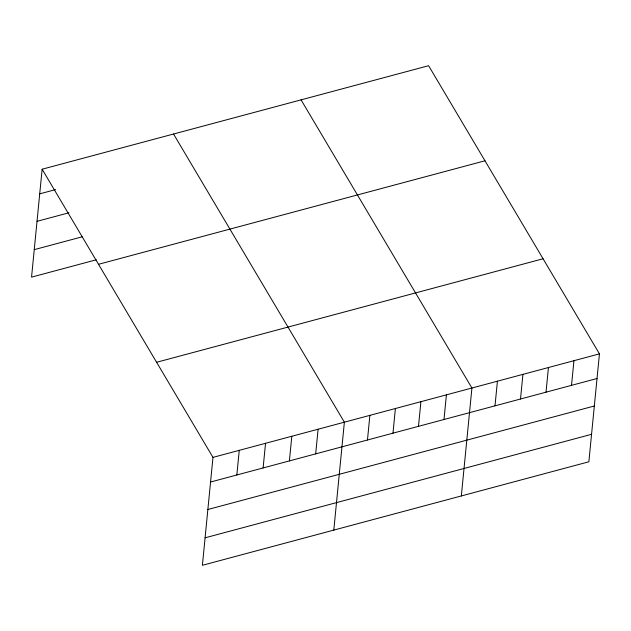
<?xml version="1.0" encoding="UTF-8"?>
<svg xmlns="http://www.w3.org/2000/svg" width="631" height="631" viewBox="0 0 631 631"><rect width="100%" height="100%" fill="white"/><g stroke="black" fill="none" stroke-linecap="round" stroke-linejoin="round"><path stroke-width="0.95" d="M42.135 169.211L212.978 457.38L202.393 565.297L588.865 461.789L599.45 353.865L428.607 65.703L42.135 169.211L31.55 277.135L96.314 259.783M236.846 474.977L239.259 450.337M263.119 467.942L265.541 443.301M289.4 460.906L291.822 436.258M315.681 453.863L318.103 429.222M333.799 530.103L344.376 422.186L173.533 134.017M367.471 439.996L369.884 415.356M392.979 433.166L395.392 408.517M418.487 426.335L420.901 401.687M443.987 419.497L446.409 394.856M461.332 495.95L471.917 388.026L301.066 99.864M495.004 405.836L497.425 381.195M520.512 399.005L522.925 374.364M546.02 392.174L548.434 367.534M571.528 385.344L573.942 360.703M39.714 193.851L55.67 189.576M37.024 221.331L68.929 212.789M34.248 249.647L82.109 236.83M98.515 264.302L484.979 160.795M156.598 362.281L543.07 258.773M212.978 457.38L599.45 353.865M210.565 482.021L597.036 378.513M207.867 509.501L594.339 405.993M205.091 537.817L591.562 434.309"/></g></svg>
